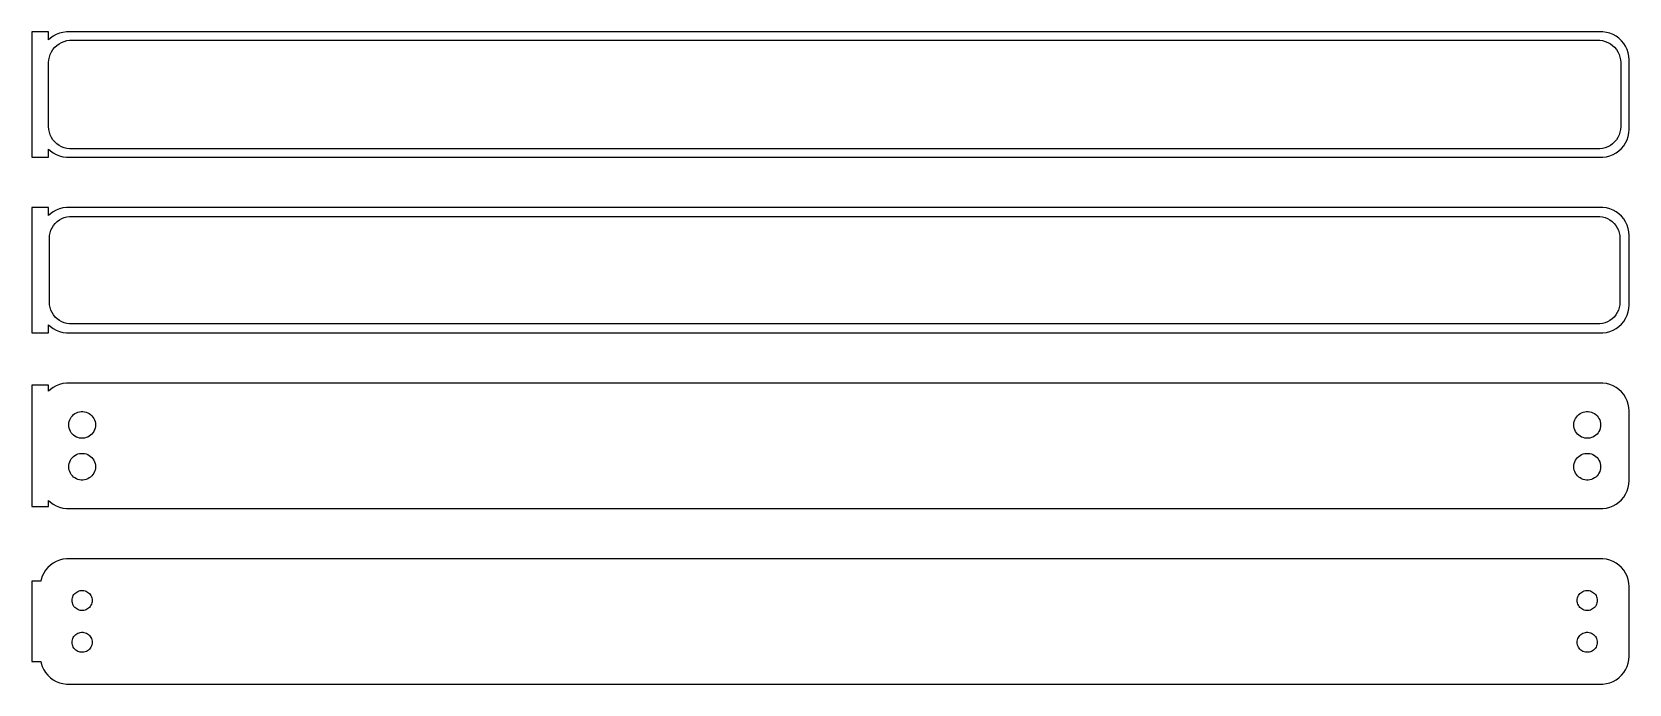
# Model space of a CAD drawing. Header units: metres. Extents: x -144 to 142, y 83 to 200.
import ezdxf

# ---------------------------------------------------------------- set-up
doc = ezdxf.new("R2010")
doc.units = ezdxf.units.M

msp = doc.modelspace()

# ---------------------------------------------------------------- linework, layer by layer
for p, q in [((-141, 200.24), (-144, 200.24)), ((-144, 200.24), (-144, 177.76)), ((-141, 198.809), (-141, 200.24)), ((-140.687, 199.103), (-141, 198.809)), ((-140.179, 199.472), (-140.687, 199.103)), ((-139.629, 199.774), (-140.179, 199.472)), ((-139.916, 197.488), (-139.55, 197.832)), ((-139.045, 200.005), (-139.629, 199.774)), ((-139.55, 197.832), (-139.143, 198.127)), ((-139.143, 198.127), (-138.703, 198.369)), ((-138.437, 200.161), (-139.045, 200.005)), ((-138.703, 198.369), (-138.236, 198.554)), ((-137.814, 200.24), (-138.437, 200.161)), ((-138.236, 198.554), (-137.75, 198.679)), ((137.814, 200.24), (-137.814, 200.24)), ((-137.75, 198.679), (-137.251, 198.742)), ((-137.251, 198.742), (137.251, 198.742)), ((137.251, 198.742), (137.75, 198.679)), ((137.75, 198.679), (138.236, 198.554)), ((138.437, 200.161), (137.814, 200.24)), ((138.236, 198.554), (138.703, 198.369)), ((139.045, 200.005), (138.437, 200.161)), ((138.703, 198.369), (139.143, 198.127)), ((139.629, 199.774), (139.045, 200.005)), ((139.143, 198.127), (139.55, 197.832)), ((139.55, 197.832), (139.916, 197.488)), ((140.179, 199.472), (139.629, 199.774)), ((140.687, 199.103), (140.179, 199.472)), ((141.145, 198.673), (140.687, 199.103)), ((141.545, 198.189), (141.145, 198.673)), ((141.882, 197.659), (141.545, 198.189)), ((-141, 194.75), (-140.968, 195.251)), ((-140.968, 195.251), (-140.874, 195.745)), ((-140.874, 195.745), (-140.719, 196.222)), ((-140.719, 196.222), (-140.505, 196.677)), ((-140.505, 196.677), (-140.236, 197.101)), ((-140.236, 197.101), (-139.916, 197.488)), ((139.916, 197.488), (140.236, 197.101)), ((140.236, 197.101), (140.505, 196.677)), ((140.505, 196.677), (140.719, 196.222)), ((140.719, 196.222), (140.874, 195.745)), ((140.874, 195.745), (140.968, 195.251)), ((140.968, 195.251), (141, 194.75)), ((142.149, 197.091), (141.882, 197.659)), ((142.343, 196.493), (142.149, 197.091)), ((142.461, 195.877), (142.343, 196.493)), ((142.5, 195.25), (142.461, 195.877)), ((142.5, 182.75), (142.5, 195.25)), ((-141, 183.25), (-141, 194.75)), ((141, 194.75), (141, 183.25)), ((-140.968, 182.749), (-141, 183.25)), ((-140.874, 182.255), (-140.968, 182.749)), ((-140.719, 181.778), (-140.874, 182.255)), ((-140.505, 181.323), (-140.719, 181.778)), ((-140.236, 180.899), (-140.505, 181.323)), ((-139.916, 180.512), (-140.236, 180.899)), ((-139.55, 180.168), (-139.916, 180.512)), ((139.916, 180.512), (139.55, 180.168)), ((140.236, 180.899), (139.916, 180.512)), ((140.505, 181.323), (140.236, 180.899)), ((140.719, 181.778), (140.505, 181.323)), ((140.874, 182.255), (140.719, 181.778)), ((140.968, 182.749), (140.874, 182.255)), ((141, 183.25), (140.968, 182.749)), ((141.882, 180.341), (142.149, 180.909)), ((142.149, 180.909), (142.343, 181.507)), ((142.343, 181.507), (142.461, 182.123)), ((142.461, 182.123), (142.5, 182.75)), ((-144, 177.76), (-141, 177.76)), ((-141, 179.191), (-140.687, 178.897)), ((-141, 177.76), (-141, 179.191)), ((-140.687, 178.897), (-140.179, 178.528)), ((-140.179, 178.528), (-139.629, 178.226)), ((-139.629, 178.226), (-139.045, 177.995)), ((-139.143, 179.873), (-139.55, 180.168)), ((-138.703, 179.631), (-139.143, 179.873)), ((-139.045, 177.995), (-138.437, 177.839)), ((-138.236, 179.446), (-138.703, 179.631)), ((-138.437, 177.839), (-137.814, 177.76)), ((-137.75, 179.321), (-138.236, 179.446)), ((-137.814, 177.76), (137.814, 177.76)), ((-137.251, 179.258), (-137.75, 179.321)), ((137.251, 179.258), (-137.251, 179.258)), ((137.75, 179.321), (137.251, 179.258)), ((138.236, 179.446), (137.75, 179.321)), ((137.814, 177.76), (138.437, 177.839)), ((138.703, 179.631), (138.236, 179.446)), ((138.437, 177.839), (139.045, 177.995)), ((139.143, 179.873), (138.703, 179.631)), ((139.045, 177.995), (139.629, 178.226)), ((139.55, 180.168), (139.143, 179.873)), ((139.629, 178.226), (140.179, 178.528)), ((140.179, 178.528), (140.687, 178.897)), ((140.687, 178.897), (141.145, 179.327)), ((141.145, 179.327), (141.545, 179.811)), ((141.545, 179.811), (141.882, 180.341)), ((-141, 168.74), (-144, 168.74)), ((-144, 168.74), (-144, 146.26)), ((-141, 167.309), (-141, 168.74)), ((-140.687, 167.603), (-141, 167.309)), ((-140.179, 167.972), (-140.687, 167.603)), ((-139.629, 168.274), (-140.179, 167.972)), ((-139.823, 165.901), (-139.469, 166.234)), ((-139.045, 168.505), (-139.629, 168.274)), ((-139.469, 166.234), (-139.075, 166.52)), ((-139.075, 166.52), (-138.649, 166.754)), ((-138.437, 168.661), (-139.045, 168.505)), ((-138.649, 166.754), (-138.197, 166.933)), ((-137.814, 168.74), (-138.437, 168.661)), ((-138.197, 166.933), (-137.726, 167.054)), ((137.814, 168.74), (-137.814, 168.74)), ((-137.726, 167.054), (-137.243, 167.115)), ((-137.243, 167.115), (137.243, 167.115)), ((137.243, 167.115), (137.726, 167.054)), ((137.726, 167.054), (138.197, 166.933)), ((138.437, 168.661), (137.814, 168.74)), ((138.197, 166.933), (138.649, 166.754)), ((139.045, 168.505), (138.437, 168.661)), ((138.649, 166.754), (139.075, 166.52)), ((139.629, 168.274), (139.045, 168.505)), ((139.075, 166.52), (139.469, 166.234)), ((139.469, 166.234), (139.823, 165.901)), ((140.179, 167.972), (139.629, 168.274)), ((140.687, 167.603), (140.179, 167.972)), ((141.145, 167.173), (140.687, 167.603)), ((141.545, 166.689), (141.145, 167.173)), ((141.882, 166.159), (141.545, 166.689)), ((-140.873, 163.25), (-140.842, 163.735)), ((-140.842, 163.735), (-140.751, 164.213)), ((-140.751, 164.213), (-140.601, 164.676)), ((-140.601, 164.676), (-140.394, 165.116)), ((-140.394, 165.116), (-140.133, 165.526)), ((-140.133, 165.526), (-139.823, 165.901)), ((139.823, 165.901), (140.133, 165.526)), ((140.133, 165.526), (140.394, 165.116)), ((140.394, 165.116), (140.601, 164.676)), ((140.601, 164.676), (140.751, 164.213)), ((140.751, 164.213), (140.842, 163.735)), ((140.842, 163.735), (140.873, 163.25)), ((142.149, 165.591), (141.882, 166.159)), ((142.343, 164.993), (142.149, 165.591)), ((142.461, 164.377), (142.343, 164.993)), ((142.5, 163.75), (142.461, 164.377)), ((142.5, 151.25), (142.5, 163.75)), ((-140.873, 151.75), (-140.873, 163.25)), ((140.873, 163.25), (140.873, 151.75)), ((-140.842, 151.265), (-140.873, 151.75)), ((-140.751, 150.787), (-140.842, 151.265)), ((-140.601, 150.324), (-140.751, 150.787)), ((-140.394, 149.884), (-140.601, 150.324)), ((-140.133, 149.474), (-140.394, 149.884)), ((-139.823, 149.099), (-140.133, 149.474)), ((-139.469, 148.766), (-139.823, 149.099)), ((139.823, 149.099), (139.469, 148.766)), ((140.133, 149.474), (139.823, 149.099)), ((140.394, 149.884), (140.133, 149.474)), ((140.601, 150.324), (140.394, 149.884)), ((140.751, 150.787), (140.601, 150.324)), ((140.842, 151.265), (140.751, 150.787)), ((140.873, 151.75), (140.842, 151.265)), ((141.882, 148.841), (142.149, 149.409)), ((142.149, 149.409), (142.343, 150.007)), ((142.343, 150.007), (142.461, 150.623)), ((142.461, 150.623), (142.5, 151.25)), ((-144, 146.26), (-141, 146.26)), ((-141, 147.691), (-140.687, 147.397)), ((-141, 146.26), (-141, 147.691)), ((-140.687, 147.397), (-140.179, 147.028)), ((-140.179, 147.028), (-139.629, 146.726)), ((-139.629, 146.726), (-139.045, 146.495)), ((-139.075, 148.48), (-139.469, 148.766)), ((-138.649, 148.246), (-139.075, 148.48)), ((-139.045, 146.495), (-138.437, 146.339)), ((-138.197, 148.067), (-138.649, 148.246)), ((-138.437, 146.339), (-137.814, 146.26)), ((-137.726, 147.946), (-138.197, 148.067)), ((-137.814, 146.26), (137.814, 146.26)), ((-137.243, 147.885), (-137.726, 147.946)), ((137.243, 147.885), (-137.243, 147.885)), ((137.726, 147.946), (137.243, 147.885)), ((138.197, 148.067), (137.726, 147.946)), ((137.814, 146.26), (138.437, 146.339)), ((138.649, 148.246), (138.197, 148.067)), ((138.437, 146.339), (139.045, 146.495)), ((139.075, 148.48), (138.649, 148.246)), ((139.045, 146.495), (139.629, 146.726)), ((139.469, 148.766), (139.075, 148.48)), ((139.629, 146.726), (140.179, 147.028)), ((140.179, 147.028), (140.687, 147.397)), ((140.687, 147.397), (141.145, 147.827)), ((141.145, 147.827), (141.545, 148.311)), ((141.545, 148.311), (141.882, 148.841)), ((-141, 136.865), (-144, 136.865)), ((-144, 136.865), (-144, 115.135)), ((-141, 135.809), (-141, 136.865)), ((-140.687, 136.103), (-141, 135.809)), ((-140.179, 136.472), (-140.687, 136.103)), ((-139.629, 136.774), (-140.179, 136.472)), ((-139.045, 137.005), (-139.629, 136.774)), ((-138.437, 137.161), (-139.045, 137.005)), ((-137.814, 137.24), (-138.437, 137.161)), ((137.814, 137.24), (-137.814, 137.24)), ((138.437, 137.161), (137.814, 137.24)), ((139.045, 137.005), (138.437, 137.161)), ((139.629, 136.774), (139.045, 137.005)), ((140.179, 136.472), (139.629, 136.774)), ((140.687, 136.103), (140.179, 136.472)), ((141.145, 135.673), (140.687, 136.103)), ((141.545, 135.189), (141.145, 135.673)), ((141.882, 134.659), (141.545, 135.189)), ((142.149, 134.091), (141.882, 134.659)), ((-136.286, 131.776), (-136.022, 131.922)), ((-136.022, 131.922), (-135.742, 132.033)), ((-135.742, 132.033), (-135.45, 132.107)), ((-135.45, 132.107), (-135.151, 132.145)), ((-135.151, 132.145), (-134.849, 132.145)), ((-134.849, 132.145), (-134.55, 132.107)), ((-134.55, 132.107), (-134.258, 132.033)), ((-134.258, 132.033), (-133.978, 131.922)), ((-133.978, 131.922), (-133.714, 131.776)), ((133.714, 131.776), (133.978, 131.922)), ((133.978, 131.922), (134.258, 132.033)), ((134.258, 132.033), (134.55, 132.107)), ((134.55, 132.107), (134.849, 132.145)), ((134.849, 132.145), (135.151, 132.145)), ((135.151, 132.145), (135.45, 132.107)), ((135.45, 132.107), (135.742, 132.033)), ((135.742, 132.033), (136.022, 131.922)), ((136.022, 131.922), (136.286, 131.776)), ((142.343, 133.493), (142.149, 134.091)), ((142.461, 132.877), (142.343, 133.493)), ((142.5, 132.25), (142.461, 132.877)), ((142.5, 119.75), (142.5, 132.25)), ((-137.4, 129.75), (-137.381, 130.051)), ((-137.381, 129.449), (-137.4, 129.75)), ((-137.381, 130.051), (-137.325, 130.347)), ((-137.325, 129.153), (-137.381, 129.449)), ((-137.325, 130.347), (-137.231, 130.633)), ((-137.231, 128.867), (-137.325, 129.153)), ((-137.231, 130.633), (-137.103, 130.906)), ((-137.103, 130.906), (-136.942, 131.161)), ((-136.942, 131.161), (-136.75, 131.393)), ((-136.75, 131.393), (-136.53, 131.599)), ((-136.53, 131.599), (-136.286, 131.776)), ((-133.714, 131.776), (-133.47, 131.599)), ((-133.47, 131.599), (-133.25, 131.393)), ((-133.25, 131.393), (-133.058, 131.161)), ((-133.058, 131.161), (-132.897, 130.906)), ((-132.897, 130.906), (-132.769, 130.633)), ((-132.769, 130.633), (-132.675, 130.347)), ((-132.675, 129.153), (-132.769, 128.867)), ((-132.675, 130.347), (-132.619, 130.051)), ((-132.619, 129.449), (-132.675, 129.153)), ((-132.619, 130.051), (-132.6, 129.75)), ((-132.6, 129.75), (-132.619, 129.449)), ((132.6, 129.75), (132.619, 130.051)), ((132.619, 129.449), (132.6, 129.75)), ((132.619, 130.051), (132.675, 130.347)), ((132.675, 129.153), (132.619, 129.449)), ((132.675, 130.347), (132.769, 130.633)), ((132.769, 128.867), (132.675, 129.153)), ((132.769, 130.633), (132.897, 130.906)), ((132.897, 130.906), (133.058, 131.161)), ((133.058, 131.161), (133.25, 131.393)), ((133.25, 131.393), (133.47, 131.599)), ((133.47, 131.599), (133.714, 131.776)), ((136.286, 131.776), (136.53, 131.599)), ((136.53, 131.599), (136.75, 131.393)), ((136.75, 131.393), (136.942, 131.161)), ((136.942, 131.161), (137.103, 130.906)), ((137.103, 130.906), (137.231, 130.633)), ((137.231, 130.633), (137.325, 130.347)), ((137.325, 129.153), (137.231, 128.867)), ((137.325, 130.347), (137.381, 130.051)), ((137.381, 129.449), (137.325, 129.153)), ((137.381, 130.051), (137.4, 129.75)), ((137.4, 129.75), (137.381, 129.449)), ((-137.103, 128.594), (-137.231, 128.867)), ((-136.942, 128.339), (-137.103, 128.594)), ((-136.75, 128.107), (-136.942, 128.339)), ((-136.53, 127.901), (-136.75, 128.107)), ((-136.286, 127.724), (-136.53, 127.901)), ((-136.022, 127.578), (-136.286, 127.724)), ((-135.742, 127.467), (-136.022, 127.578)), ((-135.45, 127.393), (-135.742, 127.467)), ((-135.151, 127.355), (-135.45, 127.393)), ((-134.849, 127.355), (-135.151, 127.355)), ((-134.55, 127.393), (-134.849, 127.355)), ((-134.258, 127.467), (-134.55, 127.393)), ((-133.978, 127.578), (-134.258, 127.467)), ((-133.714, 127.724), (-133.978, 127.578)), ((-133.47, 127.901), (-133.714, 127.724)), ((-133.25, 128.107), (-133.47, 127.901)), ((-133.058, 128.339), (-133.25, 128.107)), ((-132.897, 128.594), (-133.058, 128.339)), ((-132.769, 128.867), (-132.897, 128.594)), ((132.897, 128.594), (132.769, 128.867)), ((133.058, 128.339), (132.897, 128.594)), ((133.25, 128.107), (133.058, 128.339)), ((133.47, 127.901), (133.25, 128.107)), ((133.714, 127.724), (133.47, 127.901)), ((133.978, 127.578), (133.714, 127.724)), ((134.258, 127.467), (133.978, 127.578)), ((134.55, 127.393), (134.258, 127.467)), ((134.849, 127.355), (134.55, 127.393)), ((135.151, 127.355), (134.849, 127.355)), ((135.45, 127.393), (135.151, 127.355)), ((135.742, 127.467), (135.45, 127.393)), ((136.022, 127.578), (135.742, 127.467)), ((136.286, 127.724), (136.022, 127.578)), ((136.53, 127.901), (136.286, 127.724)), ((136.75, 128.107), (136.53, 127.901)), ((136.942, 128.339), (136.75, 128.107)), ((137.103, 128.594), (136.942, 128.339)), ((137.231, 128.867), (137.103, 128.594)), ((-137.231, 123.133), (-137.103, 123.406)), ((-137.103, 123.406), (-136.942, 123.661)), ((-136.942, 123.661), (-136.75, 123.893)), ((-136.75, 123.893), (-136.53, 124.099)), ((-136.53, 124.099), (-136.286, 124.276)), ((-136.286, 124.276), (-136.022, 124.422)), ((-136.022, 124.422), (-135.742, 124.533)), ((-135.742, 124.533), (-135.45, 124.607)), ((-135.45, 124.607), (-135.151, 124.645)), ((-135.151, 124.645), (-134.849, 124.645)), ((-134.849, 124.645), (-134.55, 124.607)), ((-134.55, 124.607), (-134.258, 124.533)), ((-134.258, 124.533), (-133.978, 124.422)), ((-133.978, 124.422), (-133.714, 124.276)), ((-133.714, 124.276), (-133.47, 124.099)), ((-133.47, 124.099), (-133.25, 123.893)), ((-133.25, 123.893), (-133.058, 123.661)), ((-133.058, 123.661), (-132.897, 123.406)), ((-132.897, 123.406), (-132.769, 123.133)), ((132.769, 123.133), (132.897, 123.406)), ((132.897, 123.406), (133.058, 123.661)), ((133.058, 123.661), (133.25, 123.893)), ((133.25, 123.893), (133.47, 124.099)), ((133.47, 124.099), (133.714, 124.276)), ((133.714, 124.276), (133.978, 124.422)), ((133.978, 124.422), (134.258, 124.533)), ((134.258, 124.533), (134.55, 124.607)), ((134.55, 124.607), (134.849, 124.645)), ((134.849, 124.645), (135.151, 124.645)), ((135.151, 124.645), (135.45, 124.607)), ((135.45, 124.607), (135.742, 124.533)), ((135.742, 124.533), (136.022, 124.422)), ((136.022, 124.422), (136.286, 124.276)), ((136.286, 124.276), (136.53, 124.099)), ((136.53, 124.099), (136.75, 123.893)), ((136.75, 123.893), (136.942, 123.661)), ((136.942, 123.661), (137.103, 123.406)), ((137.103, 123.406), (137.231, 123.133)), ((-137.4, 122.25), (-137.381, 122.551)), ((-137.381, 121.949), (-137.4, 122.25)), ((-137.381, 122.551), (-137.325, 122.847)), ((-137.325, 121.653), (-137.381, 121.949)), ((-137.325, 122.847), (-137.231, 123.133)), ((-137.231, 121.367), (-137.325, 121.653)), ((-137.103, 121.094), (-137.231, 121.367)), ((-136.942, 120.839), (-137.103, 121.094)), ((-136.75, 120.607), (-136.942, 120.839)), ((-136.53, 120.401), (-136.75, 120.607)), ((-136.286, 120.224), (-136.53, 120.401)), ((-133.47, 120.401), (-133.714, 120.224)), ((-133.25, 120.607), (-133.47, 120.401)), ((-133.058, 120.839), (-133.25, 120.607)), ((-132.897, 121.094), (-133.058, 120.839)), ((-132.769, 121.367), (-132.897, 121.094)), ((-132.769, 123.133), (-132.675, 122.847)), ((-132.675, 121.653), (-132.769, 121.367)), ((-132.675, 122.847), (-132.619, 122.551)), ((-132.619, 121.949), (-132.675, 121.653)), ((-132.619, 122.551), (-132.6, 122.25)), ((-132.6, 122.25), (-132.619, 121.949)), ((132.6, 122.25), (132.619, 122.551)), ((132.619, 121.949), (132.6, 122.25)), ((132.619, 122.551), (132.675, 122.847)), ((132.675, 121.653), (132.619, 121.949)), ((132.675, 122.847), (132.769, 123.133)), ((132.769, 121.367), (132.675, 121.653)), ((132.897, 121.094), (132.769, 121.367)), ((133.058, 120.839), (132.897, 121.094)), ((133.25, 120.607), (133.058, 120.839)), ((133.47, 120.401), (133.25, 120.607)), ((133.714, 120.224), (133.47, 120.401)), ((136.53, 120.401), (136.286, 120.224)), ((136.75, 120.607), (136.53, 120.401)), ((136.942, 120.839), (136.75, 120.607)), ((137.103, 121.094), (136.942, 120.839)), ((137.231, 121.367), (137.103, 121.094)), ((137.231, 123.133), (137.325, 122.847)), ((137.325, 121.653), (137.231, 121.367)), ((137.325, 122.847), (137.381, 122.551)), ((137.381, 121.949), (137.325, 121.653)), ((137.381, 122.551), (137.4, 122.25)), ((137.4, 122.25), (137.381, 121.949)), ((-136.022, 120.078), (-136.286, 120.224)), ((-135.742, 119.967), (-136.022, 120.078)), ((-135.45, 119.893), (-135.742, 119.967)), ((-135.151, 119.855), (-135.45, 119.893)), ((-134.849, 119.855), (-135.151, 119.855)), ((-134.55, 119.893), (-134.849, 119.855)), ((-134.258, 119.967), (-134.55, 119.893)), ((-133.978, 120.078), (-134.258, 119.967)), ((-133.714, 120.224), (-133.978, 120.078)), ((133.978, 120.078), (133.714, 120.224)), ((134.258, 119.967), (133.978, 120.078)), ((134.55, 119.893), (134.258, 119.967)), ((134.849, 119.855), (134.55, 119.893)), ((135.151, 119.855), (134.849, 119.855)), ((135.45, 119.893), (135.151, 119.855)), ((135.742, 119.967), (135.45, 119.893)), ((136.022, 120.078), (135.742, 119.967)), ((136.286, 120.224), (136.022, 120.078)), ((141.882, 117.341), (142.149, 117.909)), ((142.149, 117.909), (142.343, 118.507)), ((142.343, 118.507), (142.461, 119.123)), ((142.461, 119.123), (142.5, 119.75)), ((-144, 115.135), (-141, 115.135)), ((-141, 115.135), (-141, 116.191)), ((-141, 116.191), (-140.687, 115.897)), ((-140.687, 115.897), (-140.179, 115.528)), ((-140.179, 115.528), (-139.629, 115.226)), ((-139.629, 115.226), (-139.045, 114.995)), ((-139.045, 114.995), (-138.437, 114.839)), ((-138.437, 114.839), (-137.814, 114.76)), ((-137.814, 114.76), (137.814, 114.76)), ((137.814, 114.76), (138.437, 114.839)), ((138.437, 114.839), (139.045, 114.995)), ((139.045, 114.995), (139.629, 115.226)), ((139.629, 115.226), (140.179, 115.528)), ((140.179, 115.528), (140.687, 115.897)), ((140.687, 115.897), (141.145, 116.327)), ((141.145, 116.327), (141.545, 116.811)), ((141.545, 116.811), (141.882, 117.341)), ((-141.882, 103.159), (-142.149, 102.591)), ((-141.545, 103.689), (-141.882, 103.159)), ((-141.145, 104.173), (-141.545, 103.689)), ((-140.687, 104.603), (-141.145, 104.173)), ((-140.179, 104.972), (-140.687, 104.603)), ((-139.629, 105.274), (-140.179, 104.972)), ((-139.045, 105.505), (-139.629, 105.274)), ((-138.437, 105.661), (-139.045, 105.505)), ((-137.814, 105.74), (-138.437, 105.661)), ((137.814, 105.74), (-137.814, 105.74)), ((138.437, 105.661), (137.814, 105.74)), ((139.045, 105.505), (138.437, 105.661)), ((139.629, 105.274), (139.045, 105.505)), ((140.179, 104.972), (139.629, 105.274)), ((140.687, 104.603), (140.179, 104.972)), ((141.145, 104.173), (140.687, 104.603)), ((141.545, 103.689), (141.145, 104.173)), ((141.882, 103.159), (141.545, 103.689)), ((142.149, 102.591), (141.882, 103.159)), ((-142.4, 101.694), (-144, 101.694)), ((-144, 101.694), (-144, 87.3058)), ((-142.343, 101.993), (-142.4, 101.694)), ((-142.149, 102.591), (-142.343, 101.993)), ((142.343, 101.993), (142.149, 102.591)), ((142.461, 101.377), (142.343, 101.993)), ((142.5, 100.75), (142.461, 101.377)), ((142.5, 88.25), (142.5, 100.75)), ((-136.8, 98.25), (-136.786, 98.4756)), ((-136.786, 98.0244), (-136.8, 98.25)), ((-136.786, 98.4756), (-136.743, 98.6976)), ((-136.743, 97.8024), (-136.786, 98.0244)), ((-136.743, 98.6976), (-136.674, 98.9126)), ((-136.674, 97.5874), (-136.743, 97.8024)), ((-136.674, 98.9126), (-136.577, 99.1171)), ((-136.577, 97.3828), (-136.674, 97.5874)), ((-136.577, 99.1171), (-136.456, 99.308)), ((-136.456, 99.308), (-136.312, 99.4822)), ((-136.312, 99.4822), (-136.147, 99.6369)), ((-136.147, 99.6369), (-135.964, 99.7698)), ((-135.964, 99.7698), (-135.766, 99.8787)), ((-135.766, 99.8787), (-135.556, 99.9619)), ((-135.556, 99.9619), (-135.337, 100.018)), ((-135.337, 100.018), (-135.113, 100.046)), ((-135.113, 100.046), (-134.887, 100.046)), ((-134.887, 100.046), (-134.663, 100.018)), ((-134.663, 100.018), (-134.444, 99.9619)), ((-134.444, 99.9619), (-134.234, 99.8787)), ((-134.234, 99.8787), (-134.036, 99.7698)), ((-134.036, 99.7698), (-133.853, 99.6369)), ((-133.853, 99.6369), (-133.688, 99.4822)), ((-133.688, 99.4822), (-133.544, 99.308)), ((-133.544, 99.308), (-133.423, 99.1171)), ((-133.423, 99.1171), (-133.326, 98.9126)), ((-133.326, 97.5874), (-133.423, 97.3828)), ((-133.326, 98.9126), (-133.257, 98.6976)), ((-133.257, 97.8024), (-133.326, 97.5874)), ((-133.257, 98.6976), (-133.214, 98.4756)), ((-133.214, 98.0244), (-133.257, 97.8024)), ((-133.214, 98.4756), (-133.2, 98.25)), ((-133.2, 98.25), (-133.214, 98.0244)), ((133.2, 98.25), (133.214, 98.4756)), ((133.214, 98.0244), (133.2, 98.25)), ((133.214, 98.4756), (133.257, 98.6976)), ((133.257, 97.8024), (133.214, 98.0244)), ((133.257, 98.6976), (133.326, 98.9126)), ((133.326, 97.5874), (133.257, 97.8024)), ((133.326, 98.9126), (133.423, 99.1171)), ((133.423, 97.3828), (133.326, 97.5874)), ((133.423, 99.1171), (133.544, 99.308)), ((133.544, 99.308), (133.688, 99.4822)), ((133.688, 99.4822), (133.853, 99.6369)), ((133.853, 99.6369), (134.036, 99.7698)), ((134.036, 99.7698), (134.234, 99.8787)), ((134.234, 99.8787), (134.444, 99.9619)), ((134.444, 99.9619), (134.663, 100.018)), ((134.663, 100.018), (134.887, 100.046)), ((134.887, 100.046), (135.113, 100.046)), ((135.113, 100.046), (135.337, 100.018)), ((135.337, 100.018), (135.556, 99.9619)), ((135.556, 99.9619), (135.766, 99.8787)), ((135.766, 99.8787), (135.964, 99.7698)), ((135.964, 99.7698), (136.147, 99.6369)), ((136.147, 99.6369), (136.312, 99.4822)), ((136.312, 99.4822), (136.456, 99.308)), ((136.456, 99.308), (136.577, 99.1171)), ((136.577, 99.1171), (136.674, 98.9126)), ((136.674, 97.5874), (136.577, 97.3828)), ((136.674, 98.9126), (136.743, 98.6976)), ((136.743, 97.8024), (136.674, 97.5874)), ((136.743, 98.6976), (136.786, 98.4756)), ((136.786, 98.0244), (136.743, 97.8024)), ((136.786, 98.4756), (136.8, 98.25)), ((136.8, 98.25), (136.786, 98.0244)), ((-136.456, 97.192), (-136.577, 97.3828)), ((-136.312, 97.0178), (-136.456, 97.192)), ((-136.147, 96.8631), (-136.312, 97.0178)), ((-135.964, 96.7302), (-136.147, 96.8631)), ((-135.766, 96.6213), (-135.964, 96.7302)), ((-135.556, 96.5381), (-135.766, 96.6213)), ((-135.337, 96.4819), (-135.556, 96.5381)), ((-135.113, 96.4536), (-135.337, 96.4819)), ((-134.887, 96.4536), (-135.113, 96.4536)), ((-134.663, 96.4819), (-134.887, 96.4536)), ((-134.444, 96.5381), (-134.663, 96.4819)), ((-134.234, 96.6213), (-134.444, 96.5381)), ((-134.036, 96.7302), (-134.234, 96.6213)), ((-133.853, 96.8631), (-134.036, 96.7302)), ((-133.688, 97.0178), (-133.853, 96.8631)), ((-133.544, 97.192), (-133.688, 97.0178)), ((-133.423, 97.3828), (-133.544, 97.192)), ((133.544, 97.192), (133.423, 97.3828)), ((133.688, 97.0178), (133.544, 97.192)), ((133.853, 96.8631), (133.688, 97.0178)), ((134.036, 96.7302), (133.853, 96.8631)), ((134.234, 96.6213), (134.036, 96.7302)), ((134.444, 96.5381), (134.234, 96.6213)), ((134.663, 96.4819), (134.444, 96.5381)), ((134.887, 96.4536), (134.663, 96.4819)), ((135.113, 96.4536), (134.887, 96.4536)), ((135.337, 96.4819), (135.113, 96.4536)), ((135.556, 96.5381), (135.337, 96.4819)), ((135.766, 96.6213), (135.556, 96.5381)), ((135.964, 96.7302), (135.766, 96.6213)), ((136.147, 96.8631), (135.964, 96.7302)), ((136.312, 97.0178), (136.147, 96.8631)), ((136.456, 97.192), (136.312, 97.0178)), ((136.577, 97.3828), (136.456, 97.192)), ((-136.577, 91.6172), (-136.456, 91.808)), ((-136.456, 91.808), (-136.312, 91.9822)), ((-136.312, 91.9822), (-136.147, 92.1369)), ((-136.147, 92.1369), (-135.964, 92.2698)), ((-135.964, 92.2698), (-135.766, 92.3787)), ((-135.766, 92.3787), (-135.556, 92.4619)), ((-135.556, 92.4619), (-135.337, 92.5181)), ((-135.337, 92.5181), (-135.113, 92.5464)), ((-135.113, 92.5464), (-134.887, 92.5464)), ((-134.887, 92.5464), (-134.663, 92.5181)), ((-134.663, 92.5181), (-134.444, 92.4619)), ((-134.444, 92.4619), (-134.234, 92.3787)), ((-134.234, 92.3787), (-134.036, 92.2698)), ((-134.036, 92.2698), (-133.853, 92.1369)), ((-133.853, 92.1369), (-133.688, 91.9822)), ((-133.688, 91.9822), (-133.544, 91.808)), ((-133.544, 91.808), (-133.423, 91.6172)), ((133.423, 91.6172), (133.544, 91.808)), ((133.544, 91.808), (133.688, 91.9822)), ((133.688, 91.9822), (133.853, 92.1369)), ((133.853, 92.1369), (134.036, 92.2698)), ((134.036, 92.2698), (134.234, 92.3787)), ((134.234, 92.3787), (134.444, 92.4619)), ((134.444, 92.4619), (134.663, 92.5181)), ((134.663, 92.5181), (134.887, 92.5464)), ((134.887, 92.5464), (135.113, 92.5464)), ((135.113, 92.5464), (135.337, 92.5181)), ((135.337, 92.5181), (135.556, 92.4619)), ((135.556, 92.4619), (135.766, 92.3787)), ((135.766, 92.3787), (135.964, 92.2698)), ((135.964, 92.2698), (136.147, 92.1369)), ((136.147, 92.1369), (136.312, 91.9822)), ((136.312, 91.9822), (136.456, 91.808)), ((136.456, 91.808), (136.577, 91.6172)), ((-136.8, 90.75), (-136.786, 90.9756)), ((-136.786, 90.5244), (-136.8, 90.75)), ((-136.786, 90.9756), (-136.743, 91.1976)), ((-136.743, 90.3024), (-136.786, 90.5244)), ((-136.743, 91.1976), (-136.674, 91.4126)), ((-136.674, 90.0874), (-136.743, 90.3024)), ((-136.674, 91.4126), (-136.577, 91.6172)), ((-136.577, 89.8829), (-136.674, 90.0874)), ((-136.456, 89.692), (-136.577, 89.8829)), ((-136.312, 89.5178), (-136.456, 89.692)), ((-136.147, 89.3631), (-136.312, 89.5178)), ((-135.964, 89.2302), (-136.147, 89.3631)), ((-135.766, 89.1213), (-135.964, 89.2302)), ((-135.556, 89.0381), (-135.766, 89.1213)), ((-135.337, 88.9819), (-135.556, 89.0381)), ((-135.113, 88.9536), (-135.337, 88.9819)), ((-134.887, 88.9536), (-135.113, 88.9536)), ((-134.663, 88.9819), (-134.887, 88.9536)), ((-134.444, 89.0381), (-134.663, 88.9819)), ((-134.234, 89.1213), (-134.444, 89.0381)), ((-134.036, 89.2302), (-134.234, 89.1213)), ((-133.853, 89.3631), (-134.036, 89.2302)), ((-133.688, 89.5178), (-133.853, 89.3631)), ((-133.544, 89.692), (-133.688, 89.5178)), ((-133.423, 89.8829), (-133.544, 89.692)), ((-133.423, 91.6172), (-133.326, 91.4126)), ((-133.326, 90.0874), (-133.423, 89.8829)), ((-133.326, 91.4126), (-133.257, 91.1976)), ((-133.257, 90.3024), (-133.326, 90.0874)), ((-133.257, 91.1976), (-133.214, 90.9756)), ((-133.214, 90.5244), (-133.257, 90.3024)), ((-133.214, 90.9756), (-133.2, 90.75)), ((-133.2, 90.75), (-133.214, 90.5244)), ((133.2, 90.75), (133.214, 90.9756)), ((133.214, 90.5244), (133.2, 90.75)), ((133.214, 90.9756), (133.257, 91.1976)), ((133.257, 90.3024), (133.214, 90.5244)), ((133.257, 91.1976), (133.326, 91.4126)), ((133.326, 90.0874), (133.257, 90.3024)), ((133.326, 91.4126), (133.423, 91.6172)), ((133.423, 89.8829), (133.326, 90.0874)), ((133.544, 89.692), (133.423, 89.8829)), ((133.688, 89.5178), (133.544, 89.692)), ((133.853, 89.3631), (133.688, 89.5178)), ((134.036, 89.2302), (133.853, 89.3631)), ((134.234, 89.1213), (134.036, 89.2302)), ((134.444, 89.0381), (134.234, 89.1213)), ((134.663, 88.9819), (134.444, 89.0381)), ((134.887, 88.9536), (134.663, 88.9819)), ((135.113, 88.9536), (134.887, 88.9536)), ((135.337, 88.9819), (135.113, 88.9536)), ((135.556, 89.0381), (135.337, 88.9819)), ((135.766, 89.1213), (135.556, 89.0381)), ((135.964, 89.2302), (135.766, 89.1213)), ((136.147, 89.3631), (135.964, 89.2302)), ((136.312, 89.5178), (136.147, 89.3631)), ((136.456, 89.692), (136.312, 89.5178)), ((136.577, 89.8829), (136.456, 89.692)), ((136.577, 91.6172), (136.674, 91.4126)), ((136.674, 90.0874), (136.577, 89.8829)), ((136.674, 91.4126), (136.743, 91.1976)), ((136.743, 90.3024), (136.674, 90.0874)), ((136.743, 91.1976), (136.786, 90.9756)), ((136.786, 90.5244), (136.743, 90.3024)), ((136.786, 90.9756), (136.8, 90.75)), ((136.8, 90.75), (136.786, 90.5244)), ((-144, 87.3058), (-142.4, 87.3058)), ((-142.4, 87.3058), (-142.343, 87.0066)), ((-142.343, 87.0066), (-142.149, 86.4094)), ((-142.149, 86.4094), (-141.882, 85.8412)), ((141.882, 85.8412), (142.149, 86.4094)), ((142.149, 86.4094), (142.343, 87.0066)), ((142.343, 87.0066), (142.461, 87.6233)), ((142.461, 87.6233), (142.5, 88.25)), ((-141.882, 85.8412), (-141.545, 85.3111)), ((-141.545, 85.3111), (-141.145, 84.8273)), ((-141.145, 84.8273), (-140.687, 84.3974)), ((-140.687, 84.3974), (-140.179, 84.0284)), ((-140.179, 84.0284), (-139.629, 83.7259)), ((-139.629, 83.7259), (-139.045, 83.4947)), ((-139.045, 83.4947), (-138.437, 83.3386)), ((-138.437, 83.3386), (-137.814, 83.2599)), ((-137.814, 83.2599), (137.814, 83.2599)), ((137.814, 83.2599), (138.437, 83.3386)), ((138.437, 83.3386), (139.045, 83.4947)), ((139.045, 83.4947), (139.629, 83.7259)), ((139.629, 83.7259), (140.179, 84.0284)), ((140.179, 84.0284), (140.687, 84.3974)), ((140.687, 84.3974), (141.145, 84.8273)), ((141.145, 84.8273), (141.545, 85.3111)), ((141.545, 85.3111), (141.882, 85.8412))]:
    msp.add_line(p, q)

doc.saveas('drawing.dxf')
